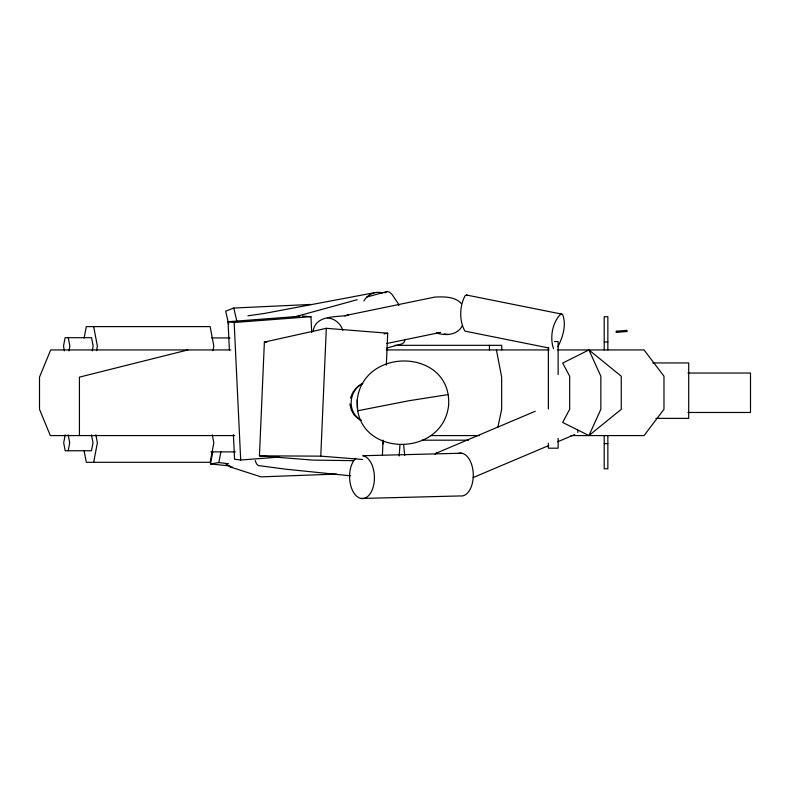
<?xml version="1.0" encoding="UTF-8"?>
<svg xmlns="http://www.w3.org/2000/svg" width="790" height="790" viewBox="0 0 790 790"><rect width="100%" height="100%" fill="white"/><g stroke="black" fill="none" stroke-linecap="round" stroke-linejoin="round"><path stroke-width="1.19" d="M399.967 444.533L399.187 455.998M353.801 460.659L313.097 460.116L259.436 455.84L264.374 342.08L326.319 328.314L387.712 333.202L386.33 365.158M259.436 455.84L320.77 456.146L326.319 328.314M382.429 454.882L383.071 440.139M448.592 405.625C452.423 348.558 363.647 345.803 357.248 399.75L357.228 399.967C353.673 456.897 442.222 459.444 448.592 405.625L448.611 405.398M357.643 411.007L357.248 399.75M448.177 394.585L408.934 400.747L357.663 410.78M68.967 350.898L69.876 346.099L68.286 337.695M65.195 434.875L63.694 442.815L65.195 450.744L91.482 450.744L92.993 442.815L91.482 434.875M84.125 338.071L86.298 326.606L210.14 326.606L213.823 346.099L212.954 350.681M68.197 450.744L69.698 442.815L68.197 434.875M92.252 350.898L93.161 346.099L91.571 337.695L65.106 337.695L63.516 346.099L64.424 350.898M96.499 350.681L97.367 346.099L93.674 326.606M93.674 462.308L97.367 442.815L95.847 434.786M230.038 465.972L210.505 463.937L212.767 451.949M210.505 463.937L218.84 462.575L220.874 451.781M497.868 427.212L501.66 409.299L501.66 377.126L496.416 349.931M313.146 331C315.842 314.381 336.629 317.59 348.538 315.171L344.539 315.724L434.796 297.079C443.654 296.694 454.922 296.349 461.36 303.577M382.627 444.345L383.644 441.087M405.102 339.374L404.016 342.425L402.288 343.788L386.833 348.035M350.434 398.032L352.281 393.558M588.935 435.576L600.854 409.299L600.854 376.218L588.935 349.931L562.658 363.074L569.669 376.218L569.669 409.299L562.658 422.433L588.935 435.576L621.266 409.299L621.266 376.218L588.935 349.931M557.977 346.593C562.865 337.044 566.786 324.591 562.5 314.272L466.485 295.016L465.073 295.746C459.513 306.174 459.099 320.75 464.915 331.119L548.843 347.985M462.338 325.618C457.489 335.345 445.609 335.878 436.396 332.985M363.874 300.941C367.469 294.473 375.398 290.71 382.597 293.001M352.745 392.442L356.655 387.535L361.889 383.614M385.184 292.893L386.912 291.53L389.164 291.945L391.791 294.117L398.101 303.38L398.881 305.681M362.857 383.515C348.439 390.349 346.721 412.765 361.376 420.26M561.196 313.778C552.348 321.678 549.633 337.626 553.523 348.676M435.902 453.322L535.225 411.264M473.101 477.585L548.724 445.56M557.75 441.738L574.676 434.569M310.855 304.446L233.771 308.041L225.664 311.181L228.705 324.157M293.031 317.333L357.208 299.696M366.708 297.079L386.912 291.53M187.911 349.931L79.434 377.126L79.434 435.576M386.725 343.512L440.474 332.412L437.413 332.837M374.085 292.784L264.492 313.442L247.932 315.803M384.108 333.884L387.712 333.202M229.386 349.96L228.043 321.728L299.963 316.267M302.402 316.089L310.954 316.672L311.714 332.639M228.043 321.728L234.156 322.498L310.954 316.672M233.406 434.678L234.571 459.237L240.683 460.017L279.7 457.055M336.461 474.079L260.967 476.864L230.364 466.989L225.456 463.532M461.607 453.213L362.758 455.731A21.458 12.413 88.5 0 1 373.502 485.81A21.458 12.413 88.5 0 1 353.851 492.871A21.458 12.413 88.5 0 1 355.747 458.259M361.247 498.47L460.086 495.942A21.458 12.413 88.5 0 0 473.24 473.714A21.458 12.413 88.5 0 0 458.368 453.43M211.661 337.923L229.999 337.923M554.462 341.527L558.125 341.527L558.125 374.628M604.202 341.942L607.856 341.942M394.961 345.329L501.739 345.329L501.739 349.931M230.848 349.931L50.678 349.931L39.5 377.126L39.5 409.299L50.313 435.576L234.749 435.576M386.369 349.931L549.208 349.931M557.691 349.931L644.048 349.931L663.975 376.218L663.975 409.299L644.048 435.576L571.022 435.576M652.787 362.946L688.702 362.946L688.702 418.364L655.838 418.364M687.962 373.038L750.5 373.038L750.5 412.479L687.962 412.479M430.54 435.576L479.609 435.576M421.949 440.188L468.579 440.188M604.202 443.575L607.856 443.575M210.871 451.89L235.42 451.89M230.364 466.989L232.339 467.078M264.374 342.08L266.813 342.268M320.77 456.146L362.521 459.464M350.434 475.797L285.496 469.161L258.281 465.547L256.543 463.878L255.17 460.511M218.84 462.575L228.547 463.72M327.485 318.005C334.585 318.271 340.678 323.673 342.811 330.289M444.227 333.903L448.226 334.575M466.485 295.016L467.897 295.539M360.408 420.359L354.068 414.898L351.125 409.654M233.771 308.041L236.803 321.017M349.881 403.897L350.879 408.499M212.303 434.786L213.823 442.815L210.14 462.308L86.298 462.308L84.125 450.833M403.67 445.343L404.747 455.386M234.156 322.498L240.683 460.017M607.856 349.931L607.856 316.731L604.202 316.731L604.202 349.931M607.856 435.576L607.856 468.786L604.202 468.786L604.202 435.576M558.125 438.381L558.125 448.187L548.369 448.187L548.369 443.279M548.369 347.659L548.369 408.953M489.445 345.329L489.445 349.931M435.132 454.487A18.427 4.552 67.1 0 1 437.186 453.302M577.944 430.204A18.427 4.552 67.1 0 1 577.717 432.446M616.279 331.237L616.23 332.393L627.201 331.464L626.885 330.339L616.279 331.237"/></g></svg>
